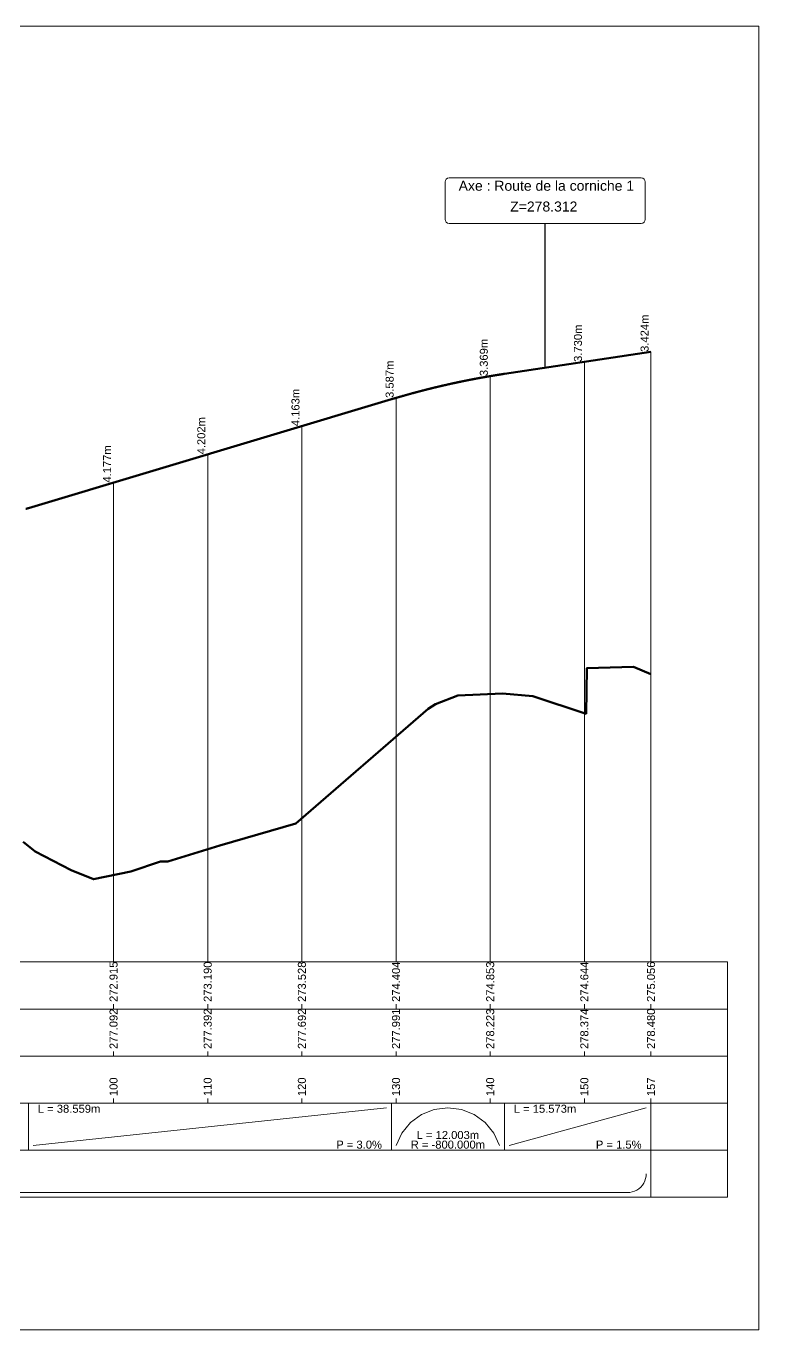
# Model space of a CAD drawing. Extents: x -1791 to 2983, y -138 to 554.
# Drawn here: x 2497 to 2574.9, y 16.6 to 155.1 of the extents above; entities that cross this region are included whole.
import ezdxf
from ezdxf.enums import TextEntityAlignment as Align

# ---------------------------------------------------------------- set-up
doc = ezdxf.new("R2010")
doc.units = 0
doc.layers.get('0').update_dxf_attribs({"lineweight": 0})
for name, color, linetype, lineweight in [('Route - Axe giratoire 2 - PL - Cotation', 7, 'Continuous', 0), ('Route - Axe giratoire 2 - PL - Habillage - Intersection d’axes', 7, 'Continuous', 0), ('Route - Axe giratoire 2 - PL - Projet Linéaire', 7, 'Continuous', 0), ('Route - Axe giratoire 2 - PL - Terrain', 3, 'Continuous', 0), ('Route - Route de la corniche de Brazzaville - PL - Habillage - Intersection d’axes', 7, 'Continuous', 0)]:
    doc.layers.add(name, color=color, linetype=linetype, lineweight=lineweight)
doc.styles.add('CoteTitre', font='arial.ttf', dxfattribs={"height": 0.0017})
doc.styles.add('CoteVert', font='arial.ttf', dxfattribs={"height": 0.0017})
doc.styles.add('CoteVertA', font='arial.ttf', dxfattribs={"height": 0.0017})
doc.styles.add('CoteVertB', font='arial.ttf', dxfattribs={"height": 0.0017})
doc.styles.add('Etiquette', font='arial.ttf', dxfattribs={"height": 0.5})
doc.styles.get("Standard").update_dxf_attribs({"font": 'arial.ttf'})
doc.dimstyles.get("Standard").update_dxf_attribs({"dimtxt": 0.18, "dimasz": 0.18, "dimexe": 0.18, "dimexo": 0.0625, "dimgap": 0.09, "dimtad": 0, "dimtih": 1, "dimtoh": 1, "dimdec": 4, "dimzin": 0, "dimdsep": 46, "dimtxsty": 'Standard', "dimcen": 0.09, "dimadec": 0, "dimazin": 0, "dimtfac": 1, "dimtdec": 4, "dimtofl": 0, "dimtmove": 0, "dimatfit": 3, "dimfxl": 1, "dimtolj": 1, "dimtzin": 0, "dimarcsym": 0})

msp = doc.modelspace()

# ---------------------------------------------------------------- linework, layer by layer
msp.add_lwpolyline([(2374.87364, 155.0645), (2574.87364, 155.0645), (2574.87364, 16.5645), (2374.87364, 16.5645)], close=True)
at = {"layer": 'Route - Axe giratoire 2 - PL - Cotation', "color": 7, "linetype": 'Continuous'}
for p, q in [((2556.33507, 55.65342), (2556.33507, 119.39461)), ((2563.41221, 55.65342), (2563.41221, 120.45618)), ((2546.33507, 55.65342), (2546.33507, 117.88045)), ((2536.33507, 55.65342), (2536.33507, 115.56726)), ((2526.33507, 55.65342), (2526.33507, 112.56879)), ((2516.33507, 55.65342), (2516.33507, 109.56879)), ((2506.33507, 55.65342), (2506.33507, 106.56879)), ((2571.54031, 55.65342), (2378.20697, 55.65342)), ((2571.54031, 30.65342), (2571.54031, 55.65342)), ((2571.54031, 50.65342), (2378.20697, 50.65342)), ((2571.54031, 45.65342), (2378.20697, 45.65342)), ((2571.54031, 40.65342), (2378.20697, 40.65342)), ((2497.29849, 40.65342), (2497.29849, 35.65342)), ((2506.33507, 41.15342), (2506.33507, 40.65342)), ((2516.33507, 41.15342), (2516.33507, 40.65342)), ((2526.33507, 41.15342), (2526.33507, 40.65342)), ((2535.84058, 40.65342), (2535.84058, 35.65342)), ((2536.33507, 41.15342), (2536.33507, 40.65342)), ((2546.33507, 41.15342), (2546.33507, 40.65342)), ((2547.84058, 40.65342), (2547.84058, 35.65342)), ((2556.33507, 41.15342), (2556.33507, 40.65342)), ((2563.41221, 41.15342), (2563.41221, 30.65342)), ((2497.79849, 36.15342), (2535.34058, 40.15342)), ((2537.88063, 38.58425), (2539.05351, 39.43725)), ((2539.05351, 39.43725), (2540.40178, 39.97151)), ((2540.40178, 39.97151), (2541.84058, 40.15342)), ((2541.84058, 40.15342), (2543.27939, 39.97151)), ((2543.27939, 39.97151), (2544.62766, 39.43725)), ((2544.62766, 39.43725), (2545.80054, 38.58425)), ((2548.34058, 36.15342), (2562.91221, 40.15342)), ((2536.34058, 36.15342), (2536.95695, 37.46618)), ((2536.95695, 37.46618), (2537.88063, 38.58425)), ((2545.80054, 38.58425), (2546.72422, 37.46618)), ((2546.72422, 37.46618), (2547.34058, 36.15342)), ((2571.54031, 35.65342), (2378.20697, 35.65342)), ((2562.49891, 31.9359), (2562.32642, 31.7392)), ((2562.64426, 32.15342), (2562.49891, 31.9359)), ((2562.75996, 32.38805), (2562.64426, 32.15342)), ((2562.84406, 32.63578), (2562.75996, 32.38805)), ((2562.8951, 32.89236), (2562.84406, 32.63578)), ((2562.91221, 33.15342), (2562.8951, 32.89236)), ((2571.54031, 30.65342), (2378.20697, 30.65342)), ((2408.83507, 31.15342), (2560.91221, 31.15342)), ((2561.17326, 31.17053), (2560.91221, 31.15342)), ((2561.42984, 31.22157), (2561.17326, 31.17053)), ((2561.67757, 31.30566), (2561.42984, 31.22157)), ((2561.91221, 31.42137), (2561.67757, 31.30566)), ((2562.12973, 31.56671), (2561.91221, 31.42137)), ((2562.32642, 31.7392), (2562.12973, 31.56671))]:
    msp.add_line(p, q, dxfattribs=at)
at = {"layer": 'Route - Axe giratoire 2 - PL - Cotation', "color": 114, "linetype": 'Continuous'}
for p, q in [((2506.33507, 51.15342), (2506.33507, 50.65342)), ((2516.33507, 51.15342), (2516.33507, 50.65342)), ((2526.33507, 51.15342), (2526.33507, 50.65342)), ((2536.33507, 51.15342), (2536.33507, 50.65342)), ((2546.33507, 51.15342), (2546.33507, 50.65342)), ((2556.33507, 51.15342), (2556.33507, 50.65342)), ((2563.41221, 51.15342), (2563.41221, 50.65342))]:
    msp.add_line(p, q, dxfattribs=at)
at = {"layer": 'Route - Axe giratoire 2 - PL - Cotation', "linetype": 'Continuous'}
for p, q in [((2506.33507, 46.15342), (2506.33507, 45.65342)), ((2516.33507, 46.15342), (2516.33507, 45.65342)), ((2526.33507, 46.15342), (2526.33507, 45.65342)), ((2536.33507, 46.15342), (2536.33507, 45.65342)), ((2546.33507, 46.15342), (2546.33507, 45.65342)), ((2556.33507, 46.15342), (2556.33507, 45.65342)), ((2563.41221, 46.15342), (2563.41221, 45.65342))]:
    msp.add_line(p, q, dxfattribs=at)
at = {"layer": 'Route - Axe giratoire 2 - PL - Projet Linéaire', "color": 1, "linetype": 'Continuous', "lineweight": 53, "flags": 128}
msp.add_lwpolyline([(2497.03941, 103.78076), (2497.05908, 103.78656), (2497.07875, 103.79237), (2497.09841, 103.79819), (2497.11808, 103.80401), (2497.13775, 103.80985), (2497.15742, 103.81569), (2497.17709, 103.82154), (2497.19676, 103.8274), (2497.21643, 103.83326), (2497.23609, 103.83913), (2497.25576, 103.84501), (2497.27543, 103.8509), (2497.2951, 103.85679), (2497.29849, 103.85781), (2535.84058, 115.42044), (2535.86546, 115.4279), (2535.89034, 115.43535), (2535.91522, 115.4428), (2535.9401, 115.45023), (2535.96498, 115.45766), (2535.98986, 115.46508), (2536.01474, 115.4725), (2536.03962, 115.4799), (2536.0645, 115.4873), (2536.08937, 115.49469), (2536.11425, 115.50207), (2536.13913, 115.50945), (2536.16401, 115.51681), (2536.18889, 115.52417), (2536.21377, 115.53152), (2536.23865, 115.53887), (2536.26352, 115.5462), (2536.2884, 115.55353), (2536.31328, 115.56085), (2536.33816, 115.56817), (2536.36304, 115.57547), (2536.38792, 115.58277), (2536.41279, 115.59006), (2536.43767, 115.59734), (2536.46255, 115.60461), (2536.48743, 115.61188), (2536.51231, 115.61914), (2536.53719, 115.62639), (2536.56206, 115.63363), (2536.58694, 115.64087), (2536.61182, 115.64809), (2536.6367, 115.65531), (2536.66158, 115.66252), (2536.68645, 115.66973), (2536.71133, 115.67693), (2536.73621, 115.68411), (2536.76109, 115.69129), (2536.78596, 115.69847), (2536.81084, 115.70563), (2536.83572, 115.71279), (2536.8606, 115.71994), (2536.88547, 115.72708), (2536.91035, 115.73422), (2536.93523, 115.74134), (2536.96011, 115.74846), (2536.98498, 115.75557), (2537.00986, 115.76268), (2537.03474, 115.76977), (2537.05961, 115.77686), (2537.08449, 115.78394), (2537.10937, 115.79101), (2537.13425, 115.79808), (2537.15912, 115.80513), (2537.184, 115.81218), (2537.20888, 115.81923), (2537.23375, 115.82626), (2537.25863, 115.83329), (2537.28351, 115.8403), (2537.30838, 115.84731), (2537.33326, 115.85432), (2537.35814, 115.86131), (2537.38301, 115.8683), (2537.40789, 115.87528), (2537.43277, 115.88225), (2537.45764, 115.88921), (2537.48252, 115.89617), (2537.50739, 115.90312), (2537.53227, 115.91006), (2537.55715, 115.91699), (2537.58202, 115.92392), (2537.6069, 115.93083), (2537.63178, 115.93775), (2537.65665, 115.94465), (2537.68153, 115.95154), (2537.7064, 115.95843), (2537.73128, 115.96531), (2537.75616, 115.97218), (2537.78103, 115.97904), (2537.80591, 115.9859), (2537.83078, 115.99274), (2537.85566, 115.99958), (2537.88053, 116.00642), (2537.90541, 116.01324), (2537.93029, 116.02006), (2537.95516, 116.02687), (2537.98004, 116.03367), (2538.00491, 116.04046), (2538.02979, 116.04725), (2538.05466, 116.05403), (2538.07954, 116.06079), (2538.10441, 116.06756), (2538.12929, 116.07431), (2538.15416, 116.08106), (2538.17904, 116.0878), (2538.20391, 116.09453), (2538.22879, 116.10125), (2538.25366, 116.10797), (2538.27854, 116.11468), (2538.30341, 116.12138), (2538.32829, 116.12807), (2538.35316, 116.13476), (2538.37804, 116.14143), (2538.40291, 116.1481), (2538.42779, 116.15477), (2538.45266, 116.16142), (2538.47754, 116.16807), (2538.50241, 116.17471), (2538.52729, 116.18134), (2538.55216, 116.18796), (2538.57704, 116.19457), (2538.60191, 116.20118), (2538.62679, 116.20778), (2538.65166, 116.21437), (2538.67653, 116.22096), (2538.70141, 116.22754), (2538.72628, 116.2341), (2538.75116, 116.24067), (2538.77603, 116.24722), (2538.8009, 116.25376), (2538.82578, 116.2603), (2538.85065, 116.26683), (2538.87553, 116.27335), (2538.9004, 116.27987), (2538.92527, 116.28638), (2538.95015, 116.29288), (2538.97502, 116.29937), (2538.9999, 116.30585), (2539.02477, 116.31233), (2539.04964, 116.31879), (2539.07452, 116.32526), (2539.09939, 116.33171), (2539.12426, 116.33815), (2539.14914, 116.34459), (2539.17401, 116.35102), (2539.19889, 116.35744), (2539.22376, 116.36386), (2539.24863, 116.37026), (2539.27351, 116.37666), (2539.29838, 116.38305), (2539.32325, 116.38943), (2539.34813, 116.39581), (2539.373, 116.40218), (2539.39787, 116.40854), (2539.42275, 116.41489), (2539.44762, 116.42123), (2539.47249, 116.42757), (2539.49736, 116.4339), (2539.52224, 116.44022), (2539.54711, 116.44653), (2539.57198, 116.45284), (2539.59686, 116.45914), (2539.62173, 116.46543), (2539.6466, 116.47171), (2539.67147, 116.47798), (2539.69635, 116.48425), (2539.72122, 116.49051), (2539.74609, 116.49676), (2539.77097, 116.50301), (2539.79584, 116.50924), (2539.82071, 116.51547), (2539.84558, 116.52169), (2539.87046, 116.5279), (2539.89533, 116.53411), (2539.9202, 116.5403), (2539.94507, 116.54649), (2539.96994, 116.55268), (2539.99482, 116.55885), (2540.01969, 116.56502), (2540.04456, 116.57117), (2540.06943, 116.57732), (2540.09431, 116.58347), (2540.11918, 116.5896), (2540.14405, 116.59573), (2540.16892, 116.60185), (2540.19379, 116.60796), (2540.21867, 116.61407), (2540.24354, 116.62016), (2540.26841, 116.62625), (2540.29328, 116.63233), (2540.31815, 116.63841), (2540.34302, 116.64447), (2540.3679, 116.65053), (2540.39277, 116.65658), (2540.41764, 116.66262), (2540.44251, 116.66866), (2540.46738, 116.67468), (2540.49225, 116.6807), (2540.51712, 116.68671), (2540.542, 116.69272), (2540.56687, 116.69871), (2540.59174, 116.7047), (2540.61661, 116.71068), (2540.64148, 116.71665), (2540.66635, 116.72262), (2540.69122, 116.72858), (2540.7161, 116.73453), (2540.74097, 116.74047), (2540.76584, 116.7464), (2540.79071, 116.75233), (2540.81558, 116.75825), (2540.84045, 116.76416), (2540.86532, 116.77006), (2540.89019, 116.77596), (2540.91506, 116.78184), (2540.93993, 116.78772), (2540.9648, 116.7936), (2540.98968, 116.79946), (2541.01455, 116.80532), (2541.03942, 116.81117), (2541.06429, 116.81701), (2541.08916, 116.82284), (2541.11403, 116.82867), (2541.1389, 116.83448), (2541.16377, 116.84029), (2541.18864, 116.8461), (2541.21351, 116.85189), (2541.23838, 116.85768), (2541.26325, 116.86346), (2541.28812, 116.86923), (2541.31299, 116.87499), (2541.33786, 116.88075), (2541.36273, 116.8865), (2541.3876, 116.89224), (2541.41247, 116.89797), (2541.43734, 116.90369), (2541.46221, 116.90941), (2541.48708, 116.91512), (2541.51195, 116.92082), (2541.53682, 116.92652), (2541.56169, 116.9322), (2541.58656, 116.93788), (2541.61143, 116.94355), (2541.6363, 116.94922), (2541.66117, 116.95487), (2541.68604, 116.96052), (2541.71091, 116.96616), (2541.73578, 116.97179), (2541.76065, 116.97742), (2541.78552, 116.98303), (2541.81039, 116.98864), (2541.83526, 116.99424), (2541.86013, 116.99984), (2541.885, 117.00542), (2541.90987, 117.011), (2541.93474, 117.01657), (2541.95961, 117.02213), (2541.98448, 117.02769), (2542.00935, 117.03323), (2542.03421, 117.03877), (2542.05908, 117.0443), (2542.08395, 117.04983), (2542.10882, 117.05534), (2542.13369, 117.06085), (2542.15856, 117.06635), (2542.18343, 117.07185), (2542.2083, 117.07733), (2542.23317, 117.08281), (2542.25804, 117.08828), (2542.28291, 117.09374), (2542.30777, 117.09919), (2542.33264, 117.10464), (2542.35751, 117.11008), (2542.38238, 117.11551), (2542.40725, 117.12093), (2542.43212, 117.12635), (2542.45699, 117.13176), (2542.48186, 117.13716), (2542.50672, 117.14255), (2542.53159, 117.14793), (2542.55646, 117.15331), (2542.58133, 117.15868), (2542.6062, 117.16404), (2542.63107, 117.16939), (2542.65593, 117.17474), (2542.6808, 117.18008), (2542.70567, 117.18541), (2542.73054, 117.19073), (2542.75541, 117.19605), (2542.78028, 117.20135), (2542.80514, 117.20665), (2542.83001, 117.21194), (2542.85488, 117.21723), (2542.87975, 117.2225), (2542.90462, 117.22777), (2542.92949, 117.23303), (2542.95435, 117.23829), (2542.97922, 117.24353), (2543.00409, 117.24877), (2543.02896, 117.254), (2543.05382, 117.25922), (2543.07869, 117.26443), (2543.10356, 117.26964), (2543.12843, 117.27484), (2543.1533, 117.28003), (2543.17816, 117.28521), (2543.20303, 117.29039), (2543.2279, 117.29556), (2543.25277, 117.30072), (2543.27763, 117.30587), (2543.3025, 117.31101), (2543.32737, 117.31615), (2543.35224, 117.32128), (2543.3771, 117.3264), (2543.40197, 117.33151), (2543.42684, 117.33662), (2543.45171, 117.34172), (2543.47657, 117.34681), (2543.50144, 117.35189), (2543.52631, 117.35697), (2543.55118, 117.36203), (2543.57604, 117.36709), (2543.60091, 117.37215), (2543.62578, 117.37719), (2543.65064, 117.38223), (2543.67551, 117.38726), (2543.70038, 117.39228), (2543.72525, 117.39729), (2543.75011, 117.40229), (2543.77498, 117.40729), (2543.79985, 117.41228), (2543.82471, 117.41726), (2543.84958, 117.42224), (2543.87445, 117.42721), (2543.89931, 117.43216), (2543.92418, 117.43711), (2543.94905, 117.44206), (2543.97391, 117.44699), (2543.99878, 117.45192), (2544.02365, 117.45684), (2544.04851, 117.46176), (2544.07338, 117.46666), (2544.09825, 117.47156), (2544.12311, 117.47645), (2544.14798, 117.48133), (2544.17285, 117.4862), (2544.19771, 117.49107), (2544.22258, 117.49593), (2544.24745, 117.50078), (2544.27231, 117.50562), (2544.29718, 117.51046), (2544.32205, 117.51528), (2544.34691, 117.5201), (2544.37178, 117.52491), (2544.39664, 117.52972), (2544.42151, 117.53452), (2544.44638, 117.5393), (2544.47124, 117.54409), (2544.49611, 117.54886), (2544.52097, 117.55362), (2544.54584, 117.55838), (2544.57071, 117.56313), (2544.59557, 117.56787), (2544.62044, 117.57261), (2544.6453, 117.57734), (2544.67017, 117.58206), (2544.69504, 117.58677), (2544.7199, 117.59147), (2544.74477, 117.59617), (2544.76963, 117.60086), (2544.7945, 117.60553), (2544.81936, 117.61021), (2544.84423, 117.61487), (2544.8691, 117.61953), (2544.89396, 117.62418), (2544.91883, 117.62882), (2544.94369, 117.63346), (2544.96856, 117.63808), (2544.99342, 117.6427), (2545.01829, 117.64731), (2545.04316, 117.65191), (2545.06802, 117.65651), (2545.09289, 117.6611), (2545.11775, 117.66568), (2545.14262, 117.67025), (2545.16748, 117.67482), (2545.19235, 117.67937), (2545.21721, 117.68392), (2545.24208, 117.68846), (2545.26694, 117.693), (2545.29181, 117.69752), (2545.31667, 117.70204), (2545.34154, 117.70655), (2545.3664, 117.71105), (2545.39127, 117.71555), (2545.41613, 117.72003), (2545.441, 117.72451), (2545.46586, 117.72899), (2545.49073, 117.73345), (2545.51559, 117.73791), (2545.54046, 117.74235), (2545.56532, 117.7468), (2545.59019, 117.75123), (2545.61505, 117.75565), (2545.63992, 117.76007), (2545.66478, 117.76448), (2545.68965, 117.76888), (2545.71451, 117.77328), (2545.73938, 117.77766), (2545.76424, 117.78204), (2545.78911, 117.78641), (2545.81397, 117.79078), (2545.83883, 117.79513), (2545.8637, 117.79948), (2545.88856, 117.80382), (2545.91343, 117.80815), (2545.93829, 117.81248), (2545.96316, 117.8168), (2545.98802, 117.82111), (2546.01289, 117.82541), (2546.03775, 117.8297), (2546.06261, 117.83399), (2546.08748, 117.83827), (2546.11234, 117.84254), (2546.13721, 117.8468), (2546.16207, 117.85105), (2546.18694, 117.8553), (2546.2118, 117.85954), (2546.23666, 117.86377), (2546.26153, 117.868), (2546.28639, 117.87221), (2546.31126, 117.87642), (2546.33612, 117.88062), (2546.36098, 117.88482), (2546.38585, 117.889), (2546.41071, 117.89318), (2546.43558, 117.89735), (2546.46044, 117.90151), (2546.4853, 117.90567), (2546.51017, 117.90981), (2546.53503, 117.91395), (2546.55989, 117.91809), (2546.58476, 117.92221), (2546.60962, 117.92633), (2546.63449, 117.93043), (2546.65935, 117.93453), (2546.68421, 117.93863), (2546.70908, 117.94271), (2546.73394, 117.94679), (2546.7588, 117.95086), (2546.78367, 117.95492), (2546.80853, 117.95897), (2546.83339, 117.96302), (2546.85826, 117.96706), (2546.88312, 117.97109), (2546.90799, 117.97511), (2546.93285, 117.97913), (2546.95771, 117.98314), (2546.98258, 117.98714), (2547.00744, 117.99113), (2547.0323, 117.99511), (2547.05717, 117.99909), (2547.08203, 118.00306), (2547.10689, 118.00702), (2547.13176, 118.01098), (2547.15662, 118.01492), (2547.18148, 118.01886), (2547.20634, 118.02279), (2547.23121, 118.02671), (2547.25607, 118.03063), (2547.28093, 118.03453), (2547.3058, 118.03843), (2547.33066, 118.04233), (2547.35552, 118.04621), (2547.38039, 118.05009), (2547.40525, 118.05396), (2547.43011, 118.05781), (2547.45497, 118.06167), (2547.47984, 118.06551), (2547.5047, 118.06935), (2547.52956, 118.07318), (2547.55443, 118.077), (2547.57929, 118.08082), (2547.60415, 118.08463), (2547.62901, 118.08842), (2547.65388, 118.09222), (2547.67874, 118.096), (2547.7036, 118.09978), (2547.72846, 118.10354), (2547.75333, 118.1073), (2547.77819, 118.11106), (2547.80305, 118.1148), (2547.82792, 118.11854), (2547.84058, 118.12044), (2563.41221, 120.45618)], dxfattribs=at)
at = {"layer": 'Route - Axe giratoire 2 - PL - Terrain', "color": 114, "linetype": 'Continuous', "lineweight": 53, "flags": 128}
msp.add_lwpolyline([(2496.75322, 68.42027), (2498.01184, 67.38174), (2501.84428, 65.38883), (2504.21228, 64.44141), (2508.15894, 65.24926), (2511.34072, 66.3245), (2512.1056, 66.30759), (2517.63093, 68.01165), (2525.68283, 70.36883), (2539.73224, 82.55693), (2540.52157, 83.03834), (2542.88957, 83.97269), (2547.62556, 84.16671), (2550.85787, 83.87773), (2556.51309, 82.02186), (2556.58643, 86.8455), (2561.56451, 86.98802), (2563.41221, 86.21154)], dxfattribs=at)
at = {"layer": 'Route - Route de la corniche de Brazzaville - PL - Habillage - Intersection d’axes'}
for p, q in [((2541.54275, 134.53057), (2541.54275, 138.51063)), ((2562.38142, 138.93453), (2541.96664, 138.93453)), ((2562.80532, 134.53057), (2562.80532, 138.51063)), ((2541.96664, 134.10668), (2562.38142, 134.10668))]:
    msp.add_line(p, q, dxfattribs=at)
for centre, start, end in [((2541.96664, 138.51063), 90, 180), ((2562.38142, 138.51063), 360, 90), ((2541.96664, 134.53057), 180, 270), ((2562.38142, 134.53057), 270, 0)]:
    msp.add_arc(centre, 0.4239, start, end, dxfattribs=at)

# ---------------------------------------------------------------- texts
at = {"layer": 'Route - Axe giratoire 2 - PL - Cotation', "color": 7, "style": 'CoteVertB'}
for s, p in [('3.730m', (2556.33507, 119.39461)), ('3.424m', (2563.41221, 120.45618)), ('3.369m', (2546.33507, 117.88045)), ('3.587m', (2536.33507, 115.56726)), ('4.163m', (2526.33507, 112.56879)), ('4.202m', (2516.33507, 109.56879)), ('4.177m', (2506.33507, 106.56879))]:
    msp.add_text(s, height=0.85, rotation=90, dxfattribs=at).set_placement(p, align=Align.BOTTOM_LEFT)
at = {"layer": 'Route - Axe giratoire 2 - PL - Cotation', "color": 114, "style": 'CoteVert'}
for s, p in [('272.915', (2506.33507, 51.40342)), ('273.190', (2516.33507, 51.40342)), ('273.528', (2526.33507, 51.40342)), ('274.404', (2536.33507, 51.40342)), ('274.853', (2546.33507, 51.40342)), ('274.644', (2556.33507, 51.40342)), ('275.056', (2563.41221, 51.40342))]:
    msp.add_text(s, height=0.85, rotation=90, dxfattribs=at).set_placement(p, align=Align.MIDDLE_LEFT)
at = {"layer": 'Route - Axe giratoire 2 - PL - Cotation', "style": 'CoteVertA'}
for s, p in [('277.092', (2506.33507, 46.40342)), ('277.392', (2516.33507, 46.40342)), ('277.692', (2526.33507, 46.40342)), ('277.991', (2536.33507, 46.40342)), ('278.223', (2546.33507, 46.40342)), ('278.374', (2556.33507, 46.40342)), ('278.480', (2563.41221, 46.40342))]:
    msp.add_text(s, height=0.85, rotation=90, dxfattribs=at).set_placement(p, align=Align.MIDDLE_LEFT)
at = {"layer": 'Route - Axe giratoire 2 - PL - Cotation', "color": 7, "style": 'CoteVertA'}
for s, p in [('100', (2506.33507, 41.40342)), ('110', (2516.33507, 41.40342)), ('120', (2526.33507, 41.40342)), ('130', (2536.33507, 41.40342)), ('140', (2546.33507, 41.40342)), ('150', (2556.33507, 41.40342)), ('157', (2563.41221, 41.40342))]:
    msp.add_text(s, height=0.85, rotation=90, dxfattribs=at).set_placement(p, align=Align.MIDDLE_LEFT)
at = {"layer": 'Route - Axe giratoire 2 - PL - Cotation', "color": 7, "style": 'CoteTitre'}
for s, p in [('L = 38.559m', (2498.29849, 40.48342)), ('L = 15.573m', (2548.84058, 40.48342))]:
    msp.add_text(s, height=0.85, dxfattribs=at).set_placement(p, align=Align.TOP_LEFT)
for s, p in [('L = 12.003m', (2541.84058, 36.84342)), ('R = -800.000m', (2541.84058, 35.82342))]:
    msp.add_text(s, height=0.85, dxfattribs=at).set_placement(p, align=Align.CENTER)
for s, p in [('P = 3.0%', (2534.84058, 35.82342)), ('P = 1.5%', (2562.41221, 35.82342))]:
    msp.add_text(s, height=0.85, dxfattribs=at).set_placement(p, align=Align.RIGHT)
at = {"layer": 'Route - Route de la corniche de Brazzaville - PL - Habillage - Intersection d’axes', "style": 'Etiquette'}
for s, p in [('Axe : Route de la corniche 1 ', (2542.98488, 138.63496)), ('Z=278.312', (2548.46124, 136.42926))]:
    msp.add_text(s, height=1.062, dxfattribs=at).set_placement(p, align=Align.TOP_LEFT)

# ---------------------------------------------------------------- leaders
at = {"layer": 'Route - Axe giratoire 2 - PL - Habillage - Intersection d’axes', "linetype": 'Continuous', "lineweight": 0}
msp.add_leader([(2552.17403, 118.77046), (2552.17403, 134.10668)], dimstyle='Standard', override={"dimasz": 0, "dimldrblk": 'None'}, dxfattribs=at)

doc.saveas('drawing.dxf')
